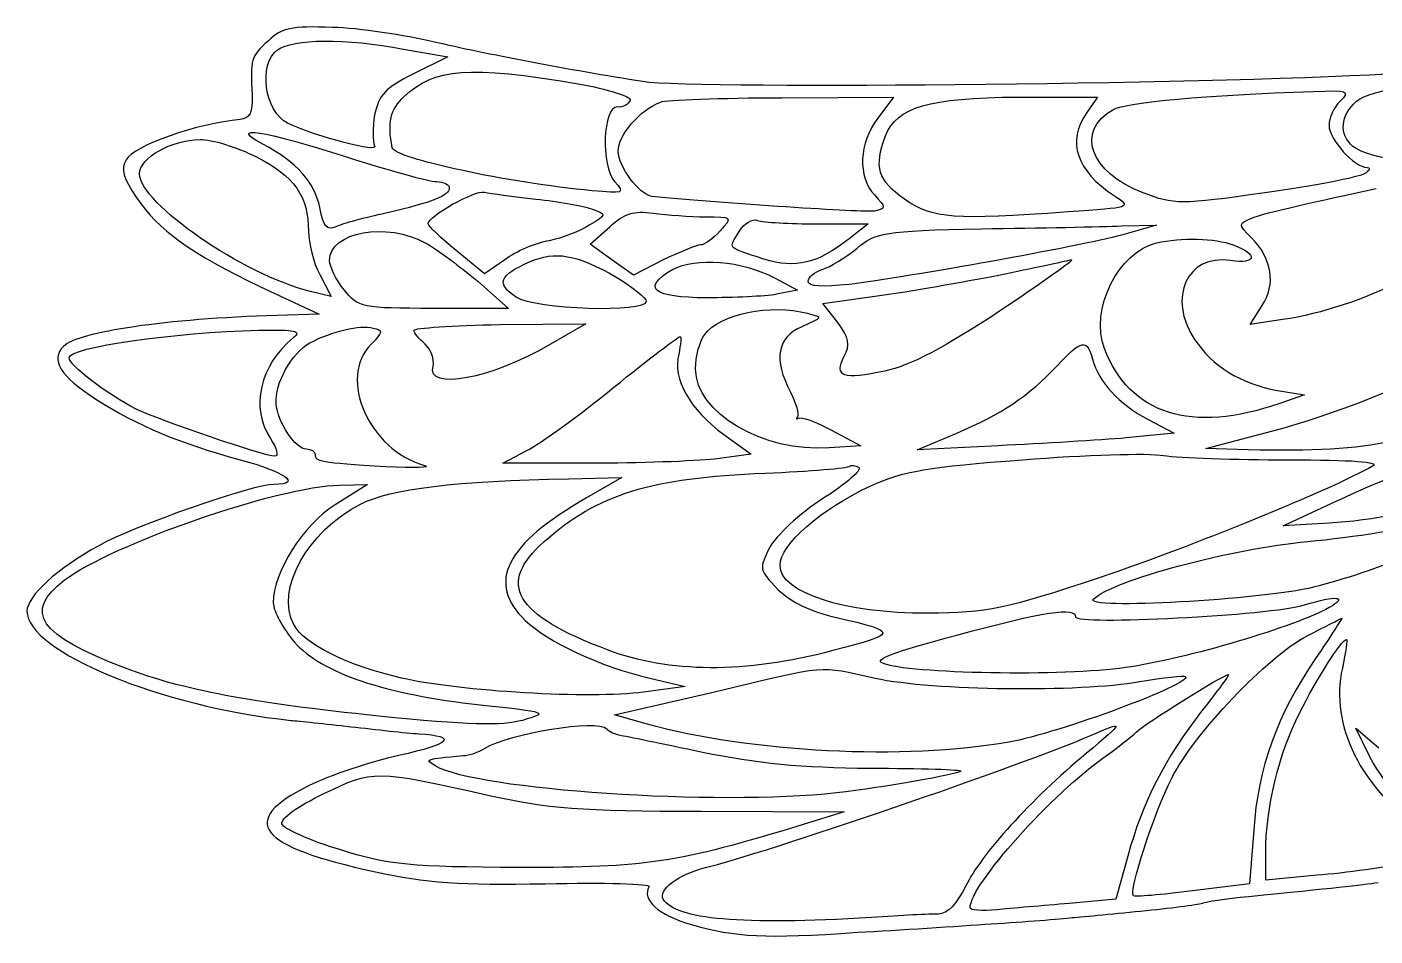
# Model space of a CAD drawing. Header units: millimetres. Extents: x -155 to 147, y 18 to 278.
# Drawn here: x -128.4 to -67.6, y 21.8 to 62.7 of the extents above; entities that cross this region are included whole.
import ezdxf

# ---------------------------------------------------------------- set-up
doc = ezdxf.new("R2010")
doc.units = ezdxf.units.MM
doc.layers.get('0').update_dxf_attribs({"linetype": 'CONTINUOUS'})

msp = doc.modelspace()

# ---------------------------------------------------------------- linework, layer by layer
for p, q in [((-111.394, 61.733), (-109.394, 61.384)), ((-109.394, 61.384), (-110.95, 60.622)), ((-94.313, 59.543), (-89.296, 59.574)), ((-89.296, 59.574), (-89.995, 58.622)), ((-83.676, 59.574), (-80.089, 59.574)), ((-80.089, 59.574), (-80.565, 58.876)), ((-102.98, 52.939), (-102.091, 53.732)), ((-92.725, 53.859), (-90.439, 53.859)), ((-90.439, 53.859), (-91.233, 53.224)), ((-79.009, 53.764), (-77.422, 53.796)), ((-77.422, 53.796), (-79.009, 53.351)), ((-101.996, 52.24), (-102.98, 52.939)), ((-107.743, 51.605), (-109.013, 52.653)), ((-106.822, 52.24), (-107.743, 51.605)), ((-101.012, 51.542), (-101.996, 52.24)), ((-99.678, 52.24), (-101.012, 51.542)), ((-115.172, 51.573), (-114.664, 50.589)), ((-108.029, 51.256), (-106.663, 50.049)), ((-94.63, 51.415), (-93.614, 50.875)), ((-117.871, 51.034), (-115.204, 49.795)), ((-114.664, 50.589), (-115.585, 50.811)), ((-93.614, 50.875), (-94.567, 50.684)), ((-92.471, 50.272), (-89.709, 50.653)), ((-106.663, 50.049), (-110.029, 50.049)), ((-91.804, 49.414), (-92.471, 50.272)), ((-73.199, 49.319), (-72.659, 50.176)), ((-115.204, 49.795), (-117.109, 49.732)), ((-107.044, 49.319), (-103.171, 49.351)), ((-103.171, 49.351), (-104.758, 48.43)), ((-71.738, 49.541), (-73.199, 49.319)), ((-72.056, 46.366), (-70.754, 46.144)), ((-70.754, 46.144), (-71.865, 45.763)), ((-77.803, 45.033), (-76.628, 44.43)), ((-92.09, 44.557), (-90.757, 43.858)), ((-88.217, 43.668), (-86.439, 44.43)), ((-76.628, 44.43), (-78.787, 44.207)), ((-75.199, 43.731), (-72.183, 44.525)), ((-96.948, 44.366), (-95.71, 43.477)), ((-90.757, 43.858), (-92.185, 43.763)), ((-84.565, 43.858), (-88.217, 43.668)), ((-106.917, 43.064), (-105.838, 43.636)), ((-95.71, 43.477), (-97.361, 43.255)), ((-73.294, 43.668), (-75.199, 43.731)), ((-102.98, 43.064), (-106.917, 43.064)), ((-113.013, 42.112), (-114.474, 41.191)), ((-114.283, 42.08), (-113.013, 42.112)), ((-103.933, 42.366), (-101.552, 42.429)), ((-101.552, 42.429), (-103.139, 41.509)), ((-71.707, 40.239), (-69.325, 41.35)), ((-69.643, 40.366), (-71.707, 40.239)), ((-98.694, 33), (-100.567, 32.746)), ((-100.282, 33.381), (-98.694, 33)), ((-101.869, 31.73), (-97.424, 32.746)), ((-100.44, 31.317), (-101.869, 31.73)), ((-67.801, 29.825), (-68.436, 31.126)), ((-68.436, 31.126), (-67.389, 30.237)), ((-97.964, 27.38), (-91.519, 27.348)), ((-91.519, 27.348), (-93.36, 26.777)), ((-73.04, 26.523), (-73.231, 24.11)), ((-78.723, 25.348), (-79.263, 23.411)), ((-72.5, 24.268), (-72.5, 25.538)), ((-70.183, 24.491), (-72.5, 24.268)), ((-73.231, 24.11), (-75.802, 23.792)), ((-79.263, 23.411), (-81.359, 23.221))]:
    msp.add_line(p, q)
for points in [[(-114.601, 62.718), (-116.442, 62.781), (-116.919, 62.686), (-117.49, 62.114)], [(-109.997, 62.051), (-111.331, 62.368), (-113.426, 62.686), (-114.601, 62.718)], [(-117.49, 62.114), (-118.284, 61.416), (-118.316, 61.257), (-118.22, 59.67)], [(-117.077, 61.702), (-116.379, 62.21), (-113.998, 62.241), (-111.394, 61.733)], [(-100.599, 60.273), (-103.869, 60.781), (-107.806, 61.543), (-109.997, 62.051)], [(-116.633, 58.4), (-117.649, 58.908), (-117.966, 61.067), (-117.077, 61.702)], [(-110.95, 60.622), (-112.22, 59.987), (-112.505, 59.67), (-112.696, 58.781)], [(-111.362, 59.606), (-109.997, 60.876), (-108.473, 61.003), (-103.52, 60.178)], [(-66.309, 60.654), (-73.294, 60.178), (-98.091, 59.892), (-100.599, 60.273)], [(-68.405, 59.384), (-67.833, 59.924), (-64.817, 60.336), (-60.912, 60.495)], [(-118.22, 59.67), (-118.189, 58.876), (-118.316, 58.622), (-118.76, 58.558)], [(-111.902, 57.288), (-112.124, 58.431), (-111.997, 59.003), (-111.362, 59.606)], [(-103.52, 60.178), (-102.155, 59.924), (-101.107, 59.606), (-101.171, 59.416)], [(-79.39, 59.003), (-78.755, 59.352), (-75.231, 59.67), (-70.341, 59.828)], [(-70.341, 59.828), (-68.786, 59.892), (-68.69, 59.86), (-69.135, 59.384)], [(-101.742, 59.13), (-102.409, 59.162), (-102.504, 56.463), (-101.869, 55.764)], [(-101.171, 59.416), (-101.266, 59.257), (-101.488, 59.098), (-101.742, 59.13)], [(-101.71, 57.13), (-101.71, 57.86), (-100.726, 59.003), (-99.805, 59.352)], [(-99.805, 59.352), (-99.551, 59.447), (-97.075, 59.543), (-94.313, 59.543)], [(-89.645, 57.828), (-89.137, 59.13), (-87.709, 59.543), (-83.676, 59.574)], [(-78.025, 55.256), (-80.438, 56.177), (-81.105, 58.05), (-79.39, 59.003)], [(-69.135, 59.384), (-69.421, 59.13), (-69.643, 58.622), (-69.643, 58.304)], [(-68.563, 57.352), (-69.198, 57.892), (-69.135, 58.749), (-68.405, 59.384)], [(-118.76, 58.558), (-120.665, 58.4), (-123.586, 57.384), (-123.904, 56.749)], [(-112.696, 57.384), (-112.474, 57.034), (-115.268, 57.765), (-116.633, 58.4)], [(-112.696, 58.781), (-112.791, 58.177), (-112.791, 57.574), (-112.696, 57.384)], [(-89.995, 58.622), (-90.852, 57.511), (-90.915, 55.987), (-90.153, 55.161)], [(-80.565, 58.876), (-81.486, 57.574), (-81.041, 56.241), (-79.327, 55.129)], [(-117.744, 57.447), (-119.395, 58.336), (-117.712, 58.082), (-113.966, 56.876)], [(-88.788, 54.971), (-89.995, 55.828), (-90.185, 56.399), (-89.645, 57.828)], [(-69.643, 58.304), (-69.643, 57.669), (-68.5, 56.399), (-67.928, 56.399)], [(-123.3, 56.114), (-123.3, 56.844), (-121.872, 57.638), (-120.57, 57.669)], [(-120.57, 57.669), (-120.062, 57.669), (-118.887, 57.32), (-118.03, 56.876)], [(-115.172, 54.59), (-115.395, 55.733), (-116.188, 56.653), (-117.744, 57.447)], [(-102.885, 55.352), (-106.663, 55.701), (-111.807, 56.812), (-111.902, 57.288)], [(-63.61, 56.939), (-65.166, 56.495), (-67.77, 56.717), (-68.563, 57.352)], [(-123.904, 56.749), (-124.158, 56.336), (-124.031, 55.923), (-123.459, 55.066)], [(-118.03, 56.876), (-116.315, 56.018), (-115.68, 55.098), (-115.68, 53.51)], [(-113.966, 56.876), (-112.061, 56.272), (-110.251, 55.764), (-109.902, 55.764)], [(-100.186, 55.098), (-100.758, 55.161), (-101.71, 56.463), (-101.71, 57.13)], [(-115.585, 50.811), (-118.601, 51.542), (-123.3, 54.78), (-123.3, 56.114)], [(-68.055, 56.114), (-68.309, 55.955), (-70.341, 55.574), (-72.532, 55.256)], [(-67.928, 56.399), (-67.738, 56.399), (-67.801, 56.241), (-68.055, 56.114)], [(-109.33, 55.479), (-109.33, 55.129), (-110.029, 54.844), (-112.188, 54.336)], [(-109.902, 55.764), (-109.584, 55.764), (-109.33, 55.637), (-109.33, 55.479)], [(-101.869, 55.764), (-101.393, 55.225), (-101.456, 55.225), (-102.885, 55.352)], [(-72.977, 54.177), (-72.564, 54.336), (-70.087, 54.907), (-67.516, 55.447)], [(-123.459, 55.066), (-122.443, 53.574), (-120.983, 52.526), (-117.871, 51.034)], [(-110.283, 53.859), (-110.283, 54.209), (-108.187, 55.383), (-107.743, 55.288)], [(-107.743, 55.288), (-107.489, 55.225), (-106.441, 55.098), (-105.425, 54.971)], [(-105.425, 54.971), (-104.409, 54.875), (-103.266, 54.653), (-102.885, 54.526)], [(-90.153, 54.431), (-90.566, 54.367), (-97.011, 54.78), (-100.186, 55.098)], [(-90.153, 55.161), (-89.614, 54.59), (-89.614, 54.558), (-90.153, 54.431)], [(-81.422, 54.399), (-86.566, 54.018), (-87.486, 54.082), (-88.788, 54.971)], [(-79.327, 55.129), (-78.533, 54.59), (-78.565, 54.59), (-81.422, 54.399)], [(-72.532, 55.256), (-76.374, 54.717), (-76.596, 54.717), (-78.025, 55.256)], [(-114.442, 53.732), (-114.855, 53.542), (-115.014, 53.732), (-115.172, 54.59)], [(-112.188, 54.336), (-113.14, 54.145), (-114.156, 53.859), (-114.442, 53.732)], [(-102.885, 54.526), (-102.218, 54.272), (-102.218, 54.272), (-103.012, 53.796)], [(-102.091, 53.732), (-101.425, 54.336), (-101.012, 54.463), (-100.123, 54.336)], [(-100.123, 54.336), (-99.52, 54.272), (-98.44, 54.177), (-97.773, 54.177)], [(-97.773, 54.177), (-96.567, 54.177), (-96.535, 54.177), (-97.107, 53.542)], [(-73.135, 53.224), (-73.77, 53.859), (-73.77, 53.859), (-72.977, 54.177)], [(-109.013, 52.653), (-109.711, 53.224), (-110.283, 53.764), (-110.283, 53.859)], [(-103.012, 53.796), (-103.425, 53.51), (-104.25, 53.224), (-104.822, 53.097)], [(-97.107, 53.542), (-97.424, 53.193), (-97.837, 52.907), (-97.996, 52.907)], [(-96.249, 53.51), (-96.027, 53.891), (-95.646, 54.113), (-95.424, 54.018)], [(-95.424, 54.018), (-95.17, 53.923), (-93.963, 53.859), (-92.725, 53.859)], [(-90.947, 52.748), (-90.09, 53.478), (-89.772, 53.542), (-85.327, 53.637)], [(-85.327, 53.637), (-82.724, 53.669), (-79.866, 53.732), (-79.009, 53.764)], [(-72.183, 44.525), (-66.658, 45.985), (-59.451, 49.605), (-53.292, 54.018)], [(-62.848, 54.018), (-64.087, 52.145), (-68.151, 50.081), (-71.738, 49.541)], [(-115.68, 53.51), (-115.68, 53.002), (-115.458, 52.113), (-115.172, 51.573)], [(-114.728, 52.208), (-114.728, 53.51), (-112.124, 53.955), (-110.41, 53.002)], [(-110.41, 53.002), (-109.838, 52.685), (-108.791, 51.891), (-108.029, 51.256)], [(-104.822, 53.097), (-105.425, 53.002), (-106.314, 52.621), (-106.822, 52.24)], [(-95.138, 52.272), (-96.821, 52.812), (-96.757, 52.716), (-96.249, 53.51)], [(-91.233, 53.224), (-92.757, 52.05), (-93.678, 51.827), (-95.138, 52.272)], [(-79.009, 53.351), (-80.882, 52.843), (-88.693, 51.446), (-91.296, 51.129)], [(-79.771, 48.24), (-80.438, 49.986), (-79.168, 52.589), (-77.422, 53.002)], [(-77.422, 53.002), (-76.31, 53.256), (-74.786, 53.224), (-73.961, 52.907)], [(-72.659, 50.176), (-72.024, 51.129), (-72.215, 52.304), (-73.135, 53.224)], [(-105.711, 52.145), (-104.536, 52.653), (-103.615, 52.494), (-101.774, 51.446)], [(-97.996, 52.907), (-98.154, 52.907), (-98.916, 52.589), (-99.678, 52.24)], [(-92.503, 51.796), (-92.154, 51.923), (-91.455, 52.335), (-90.947, 52.748)], [(-73.961, 52.907), (-72.818, 52.494), (-72.913, 52.018), (-74.088, 52.208)], [(-114.061, 50.875), (-114.442, 51.351), (-114.728, 51.923), (-114.728, 52.208)], [(-106.314, 50.557), (-107.235, 51.161), (-107.076, 51.542), (-105.711, 52.145)], [(-97.71, 50.526), (-100.155, 50.526), (-100.694, 50.97), (-99.266, 51.796)], [(-99.266, 51.796), (-98.186, 52.367), (-96.154, 52.208), (-94.63, 51.415)], [(-93.138, 51.256), (-93.138, 51.446), (-92.852, 51.7), (-92.503, 51.796)], [(-81.263, 52.24), (-81.105, 52.24), (-82.565, 51.224), (-84.502, 49.922)], [(-84.248, 51.605), (-82.756, 51.923), (-81.422, 52.208), (-81.263, 52.24)], [(-74.088, 52.208), (-76.056, 52.494), (-76.945, 50.526), (-75.707, 48.652)], [(-101.774, 51.446), (-101.044, 51.002), (-100.44, 50.526), (-100.44, 50.367)], [(-91.296, 51.129), (-92.503, 51.002), (-93.138, 51.034), (-93.138, 51.256)], [(-89.709, 50.653), (-88.185, 50.875), (-85.74, 51.319), (-84.248, 51.605)], [(-110.029, 50.049), (-113.299, 50.049), (-113.426, 50.081), (-114.061, 50.875)], [(-100.44, 50.367), (-100.44, 49.827), (-105.457, 49.986), (-106.314, 50.557)], [(-94.567, 50.684), (-95.075, 50.589), (-96.503, 50.526), (-97.71, 50.526)], [(-97.805, 48.875), (-97.138, 49.795), (-94.821, 50.272), (-93.17, 49.827)], [(-84.502, 49.922), (-86.947, 48.303), (-88.566, 47.446), (-89.677, 47.224)], [(-117.109, 49.732), (-122.094, 49.573), (-126.063, 49.002), (-126.729, 48.335)], [(-110.918, 49.065), (-110.918, 49.16), (-109.172, 49.287), (-107.044, 49.319)], [(-93.17, 49.827), (-92.439, 49.637), (-92.471, 49.637), (-93.424, 49.224)], [(-91.519, 47.89), (-91.233, 48.398), (-91.296, 48.716), (-91.804, 49.414)], [(-126.475, 47.827), (-126.475, 48.303), (-121.745, 48.97), (-117.935, 49.065)], [(-117.935, 49.065), (-116.252, 49.097), (-115.966, 49.033), (-116.379, 48.716)], [(-116.379, 48.716), (-117.871, 47.478), (-118.316, 45.573), (-117.395, 44.176)], [(-115.617, 48.494), (-114.601, 49.033), (-113.363, 49.319), (-112.759, 49.16)], [(-112.759, 49.16), (-112.315, 49.065), (-112.315, 48.97), (-112.855, 48.43)], [(-110.41, 48.43), (-110.696, 48.684), (-110.918, 48.938), (-110.918, 49.065)], [(-101.901, 46.493), (-100.345, 47.763), (-98.98, 48.779), (-98.916, 48.779)], [(-98.916, 48.779), (-98.853, 48.779), (-98.885, 48.43), (-98.98, 47.986)], [(-98.218, 47.319), (-98.218, 47.89), (-98.027, 48.589), (-97.805, 48.875)], [(-93.424, 49.224), (-94.535, 48.748), (-94.725, 47.763), (-93.932, 46.271)], [(-75.707, 48.652), (-74.913, 47.446), (-73.612, 46.652), (-72.056, 46.366)], [(-126.729, 48.335), (-127.333, 47.732), (-126.888, 47.001), (-125.269, 45.954)], [(-117.141, 45.763), (-117.204, 46.652), (-116.442, 48.049), (-115.617, 48.494)], [(-112.855, 48.43), (-114.379, 46.906), (-112.95, 43.668), (-110.442, 42.969)], [(-110.061, 47.446), (-109.997, 47.763), (-110.156, 48.208), (-110.41, 48.43)], [(-104.758, 48.43), (-107.425, 46.874), (-110.378, 46.303), (-110.061, 47.446)], [(-81.898, 47.478), (-80.787, 48.652), (-80.565, 48.684), (-80.311, 47.763)], [(-71.865, 45.763), (-75.834, 44.366), (-78.66, 45.287), (-79.771, 48.24)], [(-123.459, 45.509), (-124.761, 46.176), (-126.475, 47.478), (-126.475, 47.827)], [(-98.98, 47.986), (-99.266, 46.874), (-98.472, 45.477), (-96.948, 44.366)], [(-89.677, 47.224), (-91.55, 46.811), (-91.995, 46.97), (-91.519, 47.89)], [(-86.439, 44.43), (-84.407, 45.287), (-83.2, 46.081), (-81.898, 47.478)], [(-80.311, 47.763), (-80.025, 46.716), (-79.136, 45.763), (-77.803, 45.033)], [(-92.185, 43.763), (-95.17, 43.541), (-98.218, 45.35), (-98.218, 47.319)], [(-105.838, 43.636), (-105.235, 43.953), (-103.457, 45.223), (-101.901, 46.493)], [(-93.932, 46.271), (-93.678, 45.763), (-93.551, 45.287), (-93.614, 45.16)], [(-125.269, 45.954), (-123.364, 44.747), (-121.459, 43.953), (-118.76, 43.223)], [(-115.776, 43.699), (-116.252, 43.699), (-117.077, 44.906), (-117.141, 45.763)], [(-62.086, 46.208), (-65.452, 44.017), (-67.516, 43.541), (-73.294, 43.668)], [(-117.204, 43.382), (-117.681, 43.382), (-122.38, 45.001), (-123.459, 45.509)], [(-93.614, 45.16), (-93.709, 45.065), (-93.678, 45.033), (-93.582, 45.096)], [(-93.582, 45.096), (-93.487, 45.192), (-92.789, 44.938), (-92.09, 44.557)], [(-117.395, 44.176), (-117.109, 43.731), (-117.014, 43.382), (-117.204, 43.382)], [(-78.787, 44.207), (-79.962, 44.112), (-82.565, 43.953), (-84.565, 43.858)], [(-58.054, 43.858), (-59.832, 42.366), (-65.865, 40.556), (-69.643, 40.366)], [(-118.76, 43.223), (-116.728, 42.683), (-115.934, 42.112), (-117.236, 42.112)], [(-115.363, 43.445), (-115.363, 43.572), (-115.553, 43.699), (-115.776, 43.699)], [(-112.188, 42.906), (-115.204, 43.096), (-115.363, 43.128), (-115.363, 43.445)], [(-97.361, 43.255), (-98.281, 43.16), (-100.79, 43.064), (-102.98, 43.064)], [(-90.312, 42.048), (-88.852, 42.715), (-87.709, 42.906), (-83.454, 43.223)], [(-83.454, 43.223), (-80.66, 43.445), (-77.803, 43.541), (-77.104, 43.414)], [(-77.104, 43.414), (-76.406, 43.318), (-73.866, 43.223), (-71.484, 43.223)], [(-71.484, 43.223), (-68.595, 43.223), (-67.325, 43.128), (-67.674, 42.937)], [(-110.442, 42.969), (-110.092, 42.874), (-110.886, 42.842), (-112.188, 42.906)], [(-105.044, 39.54), (-102.599, 41.699), (-100.282, 42.398), (-95.075, 42.62)], [(-95.075, 42.62), (-93.043, 42.715), (-91.328, 42.842), (-91.265, 42.937)], [(-90.852, 42.874), (-90.693, 42.779), (-91.423, 42.144), (-92.471, 41.477)], [(-91.265, 42.937), (-91.201, 43.001), (-91.011, 42.969), (-90.852, 42.874)], [(-67.674, 42.937), (-69.516, 41.89), (-75.898, 39.286), (-79.962, 37.921)], [(-126.698, 37.794), (-124.57, 39.413), (-116.982, 42.048), (-114.283, 42.08)], [(-117.236, 42.112), (-118.189, 42.112), (-123.491, 40.27), (-125.142, 39.35)], [(-113.331, 41.223), (-111.997, 41.921), (-108.981, 42.271), (-103.933, 42.366)], [(-94.408, 38.461), (-94.408, 39.413), (-92.566, 41.001), (-90.312, 42.048)], [(-69.325, 41.35), (-68.024, 41.953), (-66.944, 42.429), (-66.944, 42.366)], [(-103.139, 41.509), (-106.79, 39.413), (-107.679, 37.667), (-105.901, 35.984)], [(-92.471, 41.477), (-93.519, 40.81), (-94.598, 39.794), (-94.884, 39.254)], [(-114.474, 41.191), (-115.934, 40.27), (-117.268, 38.175), (-117.268, 36.778)], [(-116.347, 35.794), (-117.173, 37.381), (-115.744, 39.985), (-113.331, 41.223)], [(-70.595, 39.54), (-68.595, 39.731), (-65.928, 40.143), (-64.722, 40.461)], [(-62.658, 40.524), (-63.642, 39.731), (-67.706, 38.143), (-70.341, 37.476)], [(-102.187, 34.651), (-106.409, 36.238), (-107.203, 37.635), (-105.044, 39.54)], [(-80.279, 36.937), (-79.39, 37.794), (-74.056, 39.223), (-70.595, 39.54)], [(-125.142, 39.35), (-127.015, 38.334), (-128.38, 37.064), (-128.38, 36.397)], [(-94.884, 39.254), (-95.36, 38.302), (-95.36, 38.27), (-94.503, 37.381)], [(-87.74, 36.302), (-91.519, 36.302), (-94.408, 37.222), (-94.408, 38.461)], [(-123.935, 33.825), (-127.872, 35.317), (-128.571, 36.365), (-126.698, 37.794)], [(-79.962, 37.921), (-84.343, 36.46), (-84.978, 36.333), (-87.74, 36.302)], [(-94.503, 37.381), (-93.932, 36.81), (-92.979, 36.365), (-91.868, 36.111)], [(-70.341, 37.476), (-72.659, 36.905), (-80.755, 36.46), (-80.279, 36.937)], [(-117.268, 36.778), (-117.268, 36.397), (-116.823, 35.603), (-116.315, 35)], [(-81.073, 36.143), (-81.073, 35.762), (-72.278, 36.206), (-70.754, 36.683)], [(-69.643, 36.556), (-71.072, 35.73), (-76.088, 34.238), (-78.819, 33.857)], [(-70.754, 36.683), (-69.294, 37.127), (-68.754, 37.064), (-69.643, 36.556)], [(-128.38, 36.397), (-128.38, 34.587), (-122.316, 32.079), (-116.474, 31.476)], [(-105.901, 35.984), (-104.885, 35), (-102.504, 33.889), (-100.282, 33.381)], [(-91.868, 36.111), (-89.042, 35.476), (-89.042, 35.381), (-92.027, 34.619)], [(-86.439, 35.317), (-82.47, 36.397), (-81.073, 36.587), (-81.073, 36.143)], [(-70.627, 35.286), (-69.833, 35.698), (-69.135, 36.048), (-69.071, 36.079)], [(-69.071, 36.079), (-69.04, 36.079), (-69.579, 35.254), (-70.246, 34.27)], [(-111.489, 33.381), (-113.934, 33.952), (-115.871, 34.905), (-116.347, 35.794)], [(-89.772, 34.047), (-90.217, 34.206), (-89.328, 34.555), (-86.439, 35.317)], [(-76.755, 28.84), (-75.739, 30.872), (-72.405, 34.365), (-70.627, 35.286)], [(-116.315, 35), (-115.077, 33.603), (-112.251, 32.65), (-107.933, 32.174)], [(-70.976, 31.793), (-70.214, 33.317), (-69.071, 35.127), (-68.849, 35.127)], [(-68.849, 35.127), (-68.817, 35.127), (-68.881, 34.555), (-69.04, 33.825)], [(-92.027, 34.619), (-95.995, 33.571), (-99.424, 33.603), (-102.187, 34.651)], [(-70.246, 34.27), (-71.992, 31.698), (-72.85, 29.348), (-73.04, 26.523)], [(-112.505, 31.666), (-118.316, 32.269), (-121.332, 32.841), (-123.935, 33.825)], [(-97.424, 32.746), (-92.058, 34.016), (-92.789, 33.952), (-90.122, 33.381)], [(-78.819, 33.857), (-81.549, 33.444), (-88.661, 33.571), (-89.772, 34.047)], [(-78.342, 30.936), (-77.93, 31.349), (-74.405, 33.539), (-74.183, 33.539)], [(-78.184, 33.222), (-77.104, 33.412), (-76.183, 33.508), (-76.12, 33.444)], [(-74.183, 33.539), (-74.12, 33.539), (-74.659, 32.809), (-75.39, 31.888)], [(-69.04, 33.825), (-69.611, 31.253), (-68.214, 28.428), (-65.388, 26.491)], [(-100.567, 32.746), (-102.949, 32.428), (-108.854, 32.777), (-111.489, 33.381)], [(-90.122, 33.381), (-87.486, 32.809), (-80.914, 32.746), (-78.184, 33.222)], [(-76.12, 33.444), (-75.802, 33.127), (-81.803, 30.904), (-84.089, 30.491)], [(-106.028, 31.476), (-106.981, 31.222), (-108.473, 31.253), (-112.505, 31.666)], [(-107.933, 32.174), (-104.854, 31.857), (-104.822, 31.825), (-106.028, 31.476)], [(-75.39, 31.888), (-77.009, 29.825), (-78.057, 27.793), (-78.723, 25.348)], [(-72.5, 25.538), (-72.5, 27.475), (-71.897, 30.015), (-70.976, 31.793)], [(-116.474, 31.476), (-116.125, 31.444), (-114.918, 31.317), (-113.775, 31.19)], [(-113.775, 31.19), (-112.632, 31.063), (-111.267, 30.904), (-110.696, 30.872)], [(-107.743, 30.206), (-106.6, 30.904), (-102.663, 31.539), (-102.218, 31.095)], [(-102.218, 31.095), (-102.123, 30.968), (-101.837, 30.841), (-101.615, 30.809)], [(-84.089, 30.491), (-88.788, 29.666), (-95.741, 30.015), (-100.44, 31.317)], [(-80.438, 30.777), (-78.819, 31.476), (-78.85, 31.444), (-80.597, 29.983)], [(-110.696, 30.872), (-108.918, 30.745), (-109.203, 30.428), (-111.616, 29.888)], [(-101.615, 30.809), (-101.393, 30.777), (-99.742, 30.428), (-97.9, 30.047)], [(-97.773, 24.84), (-95.424, 25.38), (-83.232, 29.539), (-80.438, 30.777)], [(-79.676, 29.888), (-79.2, 30.237), (-78.596, 30.714), (-78.342, 30.936)], [(-111.616, 29.888), (-112.886, 29.602), (-114.728, 28.999), (-115.68, 28.523)], [(-109.934, 29.412), (-110.473, 29.729), (-110.41, 29.729), (-108.695, 29.888)], [(-108.695, 29.888), (-108.441, 29.888), (-107.997, 30.047), (-107.743, 30.206)], [(-97.9, 30.047), (-95.487, 29.539), (-93.424, 29.348), (-90.344, 29.317)], [(-80.597, 29.983), (-83.073, 27.92), (-85.359, 25.411), (-86.026, 24.014)], [(-85.835, 23.03), (-85.835, 24.046), (-82.152, 28.174), (-79.676, 29.888)], [(-64.087, 26.364), (-65.547, 26.999), (-67.071, 28.396), (-67.801, 29.825)], [(-91.868, 28.205), (-97.234, 27.602), (-108.092, 28.332), (-109.934, 29.412)], [(-90.344, 29.317), (-88.058, 29.317), (-86.185, 29.253), (-86.248, 29.19)], [(-114.982, 28.174), (-112.759, 29.253), (-112.696, 29.253), (-107.584, 28.11)], [(-86.248, 29.19), (-86.439, 29.031), (-89.677, 28.459), (-91.868, 28.205)], [(-78.469, 23.57), (-78.692, 23.729), (-77.517, 27.348), (-76.755, 28.84)], [(-115.68, 28.523), (-118.887, 26.935), (-117.998, 25.792), (-112.664, 24.649)], [(-116.887, 26.808), (-116.95, 27.031), (-116.188, 27.602), (-114.982, 28.174)], [(-107.584, 28.11), (-104.885, 27.507), (-103.425, 27.38), (-97.964, 27.38)], [(-114.22, 25.634), (-115.617, 26.046), (-116.792, 26.586), (-116.887, 26.808)], [(-93.36, 26.777), (-99.107, 25.03), (-100.409, 24.84), (-106.155, 24.84)], [(-106.155, 24.84), (-111.108, 24.872), (-111.997, 24.935), (-114.22, 25.634)], [(-65.865, 25.062), (-66.976, 24.872), (-68.944, 24.586), (-70.183, 24.491)], [(-112.664, 24.649), (-110.378, 24.141), (-108.822, 24.046), (-104.981, 24.11)], [(-99.678, 23.411), (-99.932, 23.824), (-98.948, 24.554), (-97.773, 24.84)], [(-104.981, 24.11), (-102.345, 24.173), (-100.218, 24.11), (-100.313, 23.983)], [(-100.313, 23.983), (-100.663, 23.379), (-99.901, 22.713), (-98.408, 22.268)], [(-86.026, 24.014), (-86.439, 23.189), (-86.851, 22.744), (-87.264, 22.744)], [(-75.802, 23.792), (-77.199, 23.602), (-78.438, 23.506), (-78.469, 23.57)], [(-73.262, 23.538), (-69.452, 23.919), (-68.182, 24.046), (-67.42, 24.173)], [(-90.28, 22.586), (-96.186, 22.236), (-99.107, 22.49), (-99.678, 23.411)], [(-81.359, 23.221), (-82.502, 23.125), (-83.994, 22.998), (-84.629, 22.935)], [(-77.898, 22.903), (-76.596, 23.03), (-75.421, 23.189), (-75.326, 23.252)], [(-75.326, 23.252), (-75.231, 23.284), (-74.31, 23.443), (-73.262, 23.538)], [(-87.264, 22.744), (-87.613, 22.744), (-88.979, 22.681), (-90.28, 22.586)], [(-84.629, 22.935), (-85.296, 22.871), (-85.835, 22.903), (-85.835, 23.03)], [(-84.883, 22.3), (-83.391, 22.395), (-81.74, 22.522), (-81.232, 22.586)], [(-81.232, 22.586), (-80.692, 22.617), (-79.2, 22.776), (-77.898, 22.903)], [(-98.408, 22.268), (-96.376, 21.697), (-95.106, 21.633), (-90.915, 21.919)], [(-90.915, 21.919), (-89.074, 22.014), (-86.375, 22.205), (-84.883, 22.3)]]:
    msp.add_open_spline(points, degree=3)

doc.saveas('drawing.dxf')
